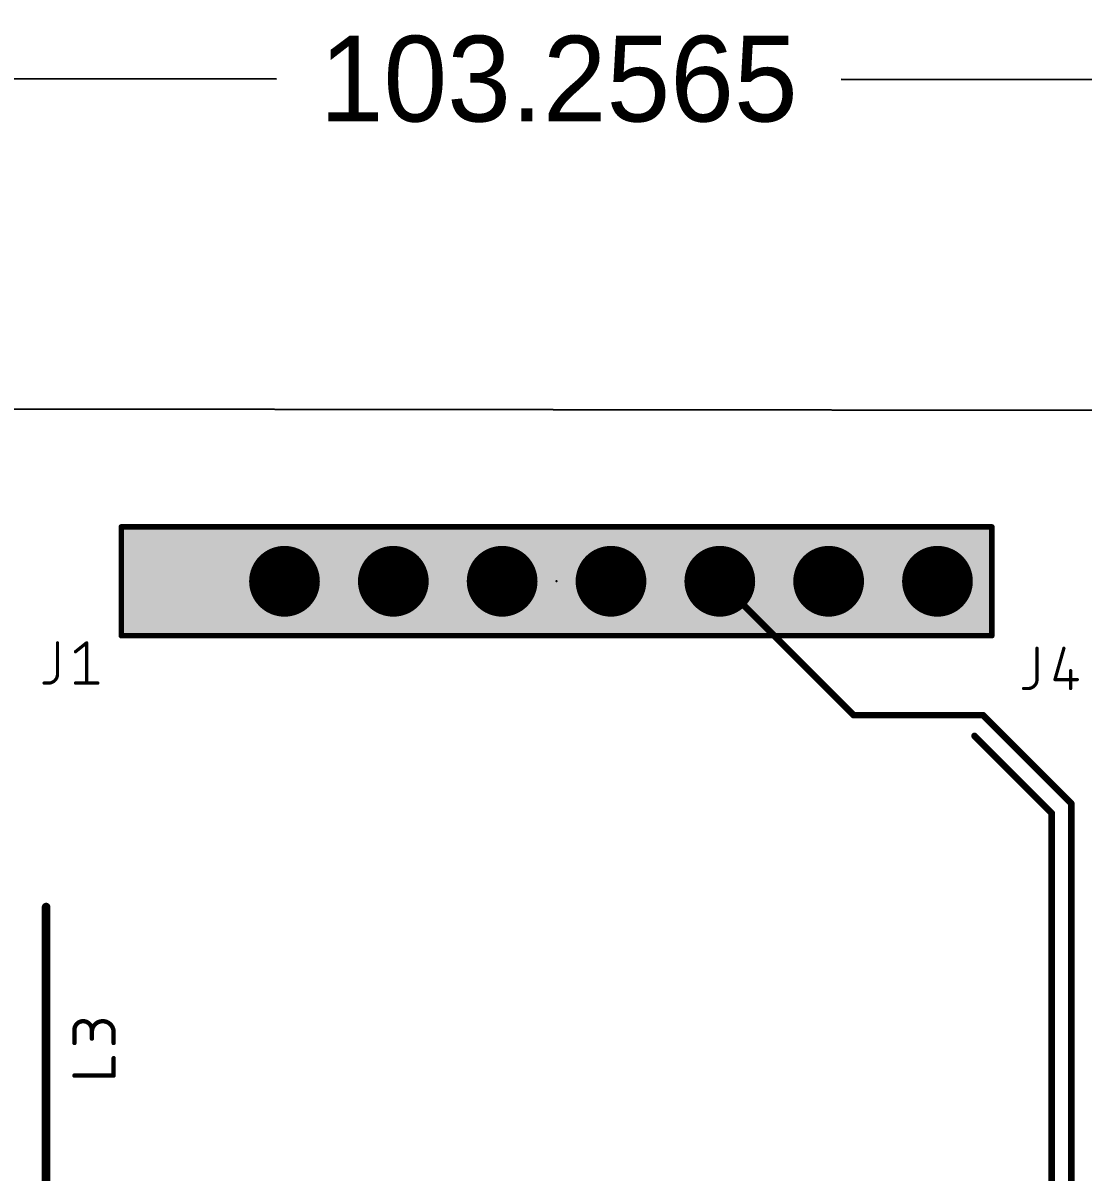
# Model space of a CAD drawing. Extents: x -12 to 108, y -5 to 75.
# Drawn here: x 39.13 to 63.87, y 48.24 to 75.05 of the extents above; entities that cross this region are included whole.
import ezdxf

# ---------------------------------------------------------------- set-up
doc = ezdxf.new("R2010")
doc.units = 0
doc.header["$MEASUREMENT"] = 0
doc.layers.get('0').update_dxf_attribs({"linetype": 'CONTINUOUS'})
doc.layers.get('Defpoints').update_dxf_attribs({"linetype": 'CONTINUOUS'})
for name, color, linetype in [('1', 12, 'CONTINUOUS'), ('17', 110, 'CONTINUOUS'), ('20', 31, 'CONTINUOUS'), ('21', 41, 'CONTINUOUS'), ('23', 53, 'CONTINUOUS'), ('25', 253, 'CONTINUOUS'), ('39', 12, 'CONTINUOUS')]:
    doc.layers.add(name, color=color, linetype=linetype)
doc.dimstyles.get("Standard").update_dxf_attribs({"dimtxt": 0.18, "dimasz": 0.18, "dimexe": 0.18, "dimexo": 0.0625, "dimgap": 0.09, "dimtad": 0, "dimtih": 1, "dimtoh": 1, "dimdec": 4, "dimzin": 0, "dimdsep": 46, "dimtxsty": 'Standard', "dimcen": 0.09, "dimadec": 0, "dimazin": 0, "dimtfac": 1, "dimtdec": 4, "dimtofl": 0, "dimtmove": 0, "dimatfit": 3, "dimfxl": 1, "dimtolj": 1, "dimtzin": 0, "dimarcsym": 0})

# ---------------------------------------------------------------- blocks, each defined once
blk = doc.blocks.new('RECT')
blk.add_solid([(-0.5, -0.5), (0.5, -0.5), (-0.5, 0.5), (0.5, 0.5)])
blk = doc.blocks.new('SQUAREP')
blk.add_solid([(-0.5, -0.5), (0.5, -0.5), (-0.5, 0.5), (0.5, 0.5)])
blk = doc.blocks.new('ROUNDP')
at = {"const_width": 0.5}
blk.add_lwpolyline([(0, -0.25, 1), (0, 0.25, 1), (0, -0.25)], format="xyb", dxfattribs=at)
blk = doc.blocks.new('*D368')
at = {"layer": '21', "color": 0, "linetype": 'Continuous', "lineweight": -2, "transparency": 16777216}
for p, q in [((0, 66.153), (0.01, 73.984)), ((2.009, 73.801), (45.048, 73.748)), ((101.266, 73.679), (58.228, 73.732)), ((103.256, 66.026), (103.266, 73.857))]:
    blk.add_line(p, q, dxfattribs=at)
at = {"layer": '21', "color": 0, "linetype": 'Continuous', "transparency": 16777216}
for points in [[(2.01, 74.135), (2.009, 73.468), (0.009, 73.804)], [(101.266, 74.013), (101.265, 73.346), (103.266, 73.677)]]:
    blk.add_solid(points, dxfattribs=at)
at = {"layer": 'Defpoints', "color": 0, "linetype": 'Continuous', "transparency": 16777216}
for p in [(0.009, 73.804), (0, 66.091), (103.256, 65.964)]:
    blk.add_point(p, dxfattribs=at)
at = {"layer": '21', "color": 0, "linetype": 'Continuous', "transparency": 16777216, "insert": (51.638, 73.74), "char_height": 2, "attachment_point": 5}
blk.add_mtext('\\A1;103.2565', dxfattribs=at)

msp = doc.modelspace()

# ---------------------------------------------------------------- linework, layer by layer
at = {"layer": '1', "const_width": 0.1524}
for points in [[(55.3974, 62.0268), (58.5216, 58.9026)], [(58.5216, 58.9026), (61.5409, 58.9026)], [(61.5409, 58.9026), (63.6016, 56.8419)], [(61.341, 58.42), (63.1444, 56.6166)], [(63.6016, 56.8419), (63.6016, 41.91)], [(63.1444, 56.6166), (63.1444, 41.8338)]]:
    msp.add_lwpolyline(points, dxfattribs=at)
at = {"layer": '1', "const_width": 0.0762}
for points in [[(55.4243, 62.0537, 1), (55.3705, 61.9999)], [(58.5216, 58.9407, 1), (58.5216, 58.8645)], [(61.5678, 58.9295, 1), (61.514, 58.8757)], [(61.5409, 58.8645, 1), (61.5409, 58.9407)], [(58.4947, 58.8757, 1), (58.5485, 58.9295)], [(61.3679, 58.4469, 1), (61.3141, 58.3931)], [(63.6397, 56.8419, 1), (63.5635, 56.8419)], [(63.5747, 56.815, 1), (63.6285, 56.8688)], [(63.1825, 56.6166, 1), (63.1063, 56.6166)], [(63.1175, 56.5897, 1), (63.1713, 56.6435)]]:
    msp.add_lwpolyline(points, format="xyb", dxfattribs=at)
at = {"layer": '20'}
msp.add_line((103.2564, 65.964), (0, 66.091), dxfattribs=at)
at = {"layer": '21'}
for points, const_width in [([(41.4592, 63.2968, 1), (41.3956, 63.2968)], 0.0635), ([(41.4274, 63.3286, 1), (41.4274, 63.2651)], 0.0635), ([(61.7792, 63.2968, 1), (61.7157, 63.2968)], 0.0635), ([(61.7474, 63.2651, 1), (61.7474, 63.3286)], 0.0635), ([(41.3956, 60.7568, 1), (41.4592, 60.7568)], 0.0635), ([(41.4274, 60.7886, 1), (41.4274, 60.7251)], 0.0635), ([(61.7157, 60.7568, 1), (61.7792, 60.7568)], 0.0635), ([(61.7474, 60.7251, 1), (61.7474, 60.7886)], 0.0635), ([(39.7228, 54.427, 1), (39.6228, 54.427)], 0.1)]:
    msp.add_lwpolyline(points, format="xyb", dxfattribs=dict(at, const_width=const_width))
for points, const_width in [([(41.4274, 60.7568), (41.4274, 63.2968)], 0.127), ([(41.4274, 63.2968), (61.7474, 63.2968)], 0.127), ([(61.7474, 63.2968), (61.7474, 60.7568)], 0.127), ([(61.7474, 60.7568), (41.4274, 60.7568)], 0.127), ([(39.6728, 47.427), (39.6728, 54.427)], 0.2)]:
    msp.add_lwpolyline(points, dxfattribs=dict(at, const_width=const_width))
at = {"layer": '23'}
msp.add_point((51.5874, 62.0268), dxfattribs=at)
at = {"layer": '25'}
for points, const_width in [([(39.94, 60.5917), (39.94, 59.8607)], 0.0762), ([(40.3592, 60.3829), (40.6202, 60.5917)], 0.0762), ([(40.6202, 60.5917), (40.6202, 59.6519)], 0.0762), ([(62.8, 60.4647), (62.8, 59.7337)], 0.0762), ([(63.428, 60.4647), (63.2192, 59.7337)], 0.0762), ([(63.5847, 59.9426), (63.5847, 59.5249)], 0.0762), ([(39.7312, 59.6519), (39.6268, 59.6519)], 0.0762), ([(40.3592, 59.6519), (40.8813, 59.6519)], 0.0762), ([(62.5912, 59.5249), (62.4868, 59.5249)], 0.0762), ([(63.2192, 59.7337), (63.7413, 59.7337)], 0.0762), ([(40.3352, 51.2552), (40.3352, 51.56)], 0.1016), ([(40.7416, 51.56), (40.7416, 51.3568)], 0.1016), ([(41.2496, 51.2552), (41.2496, 51.5092)], 0.1016), ([(41.2496, 50.4952), (41.2496, 50.9016)], 0.1016), ([(40.3352, 50.4952), (41.2496, 50.4952)], 0.1016)]:
    msp.add_lwpolyline(points, dxfattribs=dict(at, const_width=const_width))
for points, const_width in [([(39.9591, 60.5917, 1), (39.921, 60.5917)], 0.0381), ([(40.6393, 60.5917, 1), (40.6012, 60.5917)], 0.0381), ([(40.6321, 60.5768, 1), (40.6083, 60.6066)], 0.0381), ([(40.3473, 60.3977, 1), (40.3711, 60.368)], 0.0381), ([(62.8191, 60.4647, 1), (62.781, 60.4647)], 0.0381), ([(63.4464, 60.4595, 1), (63.4097, 60.4699)], 0.0381), ([(39.7312, 59.6519, 0.4142), (39.94, 59.8607)], 0.0762), ([(39.9591, 59.8607, 1), (39.921, 59.8607)], 0.0381), ([(39.921, 59.8607, 1), (39.9591, 59.8607)], 0.0381), ([(63.6037, 59.9426, 1), (63.5656, 59.9426)], 0.0381), ([(39.6268, 59.671, 1), (39.6268, 59.6329)], 0.0381), ([(39.7312, 59.671, 1), (39.7312, 59.6329)], 0.0381), ([(39.7312, 59.6329, 1), (39.7312, 59.671)], 0.0381), ([(40.3592, 59.671, 1), (40.3592, 59.6329)], 0.0381), ([(40.6012, 59.6519, 1), (40.6393, 59.6519)], 0.0381), ([(40.8813, 59.6329, 1), (40.8813, 59.671)], 0.0381), ([(62.4868, 59.544, 1), (62.4868, 59.5059)], 0.0381), ([(62.5912, 59.5249, 0.4142), (62.8, 59.7337)], 0.0762), ([(62.5912, 59.544, 1), (62.5912, 59.5059)], 0.0381), ([(62.5912, 59.5059, 1), (62.5912, 59.544)], 0.0381), ([(62.8191, 59.7337, 1), (62.781, 59.7337)], 0.0381), ([(62.781, 59.7337, 1), (62.8191, 59.7337)], 0.0381), ([(63.2192, 59.7528, 1), (63.2192, 59.7147)], 0.0381), ([(63.2009, 59.739, 1), (63.2375, 59.7285)], 0.0381), ([(63.5656, 59.5249, 1), (63.6037, 59.5249)], 0.0381), ([(63.7413, 59.7147, 1), (63.7413, 59.7528)], 0.0381), ([(40.7416, 51.56, 1), (40.3352, 51.56)], 0.1016), ([(41.2496, 51.5092, 1), (40.7416, 51.5092)], 0.1016), ([(40.3606, 51.56, 1), (40.3098, 51.56)], 0.0508), ([(40.3098, 51.56, 1), (40.3606, 51.56)], 0.0508), ([(40.767, 51.56, 1), (40.7162, 51.56)], 0.0508), ([(40.7162, 51.56, 1), (40.767, 51.56)], 0.0508), ([(40.7162, 51.5092, 1), (40.767, 51.5092)], 0.0508), ([(41.275, 51.5092, 1), (41.2242, 51.5092)], 0.0508), ([(41.2242, 51.5092, 1), (41.275, 51.5092)], 0.0508), ([(40.3098, 51.2552, 1), (40.3606, 51.2552)], 0.0508), ([(40.7162, 51.3568, 1), (40.767, 51.3568)], 0.0508), ([(41.2242, 51.2552, 1), (41.275, 51.2552)], 0.0508), ([(41.275, 50.9016, 1), (41.2242, 50.9016)], 0.0508), ([(40.3352, 50.5206, 1), (40.3352, 50.4698)], 0.0508), ([(41.2242, 50.4952, 1), (41.275, 50.4952)], 0.0508), ([(41.2496, 50.4698, 1), (41.2496, 50.5206)], 0.0508)]:
    msp.add_lwpolyline(points, format="xyb", dxfattribs=dict(at, const_width=const_width))
at = {"layer": '39'}
for p, q in [((41.4274, 60.7568), (41.4274, 63.2968)), ((41.4274, 63.2968), (61.7474, 63.2968)), ((61.7474, 63.2968), (61.7474, 60.7568)), ((61.7474, 60.7568), (41.4274, 60.7568))]:
    msp.add_line(p, q, dxfattribs=at)

# ---------------------------------------------------------------- block references
at = {"layer": '17', "xscale": 1.651, "yscale": 1.651, "rotation": 90}
for name, p in [('SQUAREP', (42.6974, 62.0268)), ('SQUAREP', (42.6974, 62.0268)), ('ROUNDP', (45.2374, 62.0268)), ('ROUNDP', (45.2374, 62.0268)), ('ROUNDP', (47.7774, 62.0268)), ('ROUNDP', (47.7774, 62.0268)), ('ROUNDP', (50.3174, 62.0268)), ('ROUNDP', (50.3174, 62.0268)), ('ROUNDP', (52.8574, 62.0268)), ('ROUNDP', (52.8574, 62.0268)), ('ROUNDP', (55.3974, 62.0268)), ('ROUNDP', (55.3974, 62.0268)), ('ROUNDP', (57.9374, 62.0268)), ('ROUNDP', (57.9374, 62.0268)), ('ROUNDP', (60.4774, 62.0268)), ('ROUNDP', (60.4774, 62.0268))]:
    msp.add_blockref(name, p, dxfattribs=at)
at = {"layer": '39', "xscale": 2.54, "yscale": 20.32, "rotation": 90}
msp.add_blockref('RECT', (51.5874, 62.0268), dxfattribs=at)

# ---------------------------------------------------------------- dimensions: what is measured, and where the dimension line sits
at = {"layer": '21', "linetype": 'Continuous'}
dim = msp.add_aligned_dim(p1=(103.2564, 65.964), p2=(0, 66.091), distance=-7.71278, dimstyle='Standard', override={"dimtxt": 2, "dimasz": 2}, dxfattribs=at)
dim.commit()
dim.dimension.update_dxf_attribs({"geometry": '*D368', "text_midpoint": (51.63769, 73.74028)})

doc.saveas('drawing.dxf')
